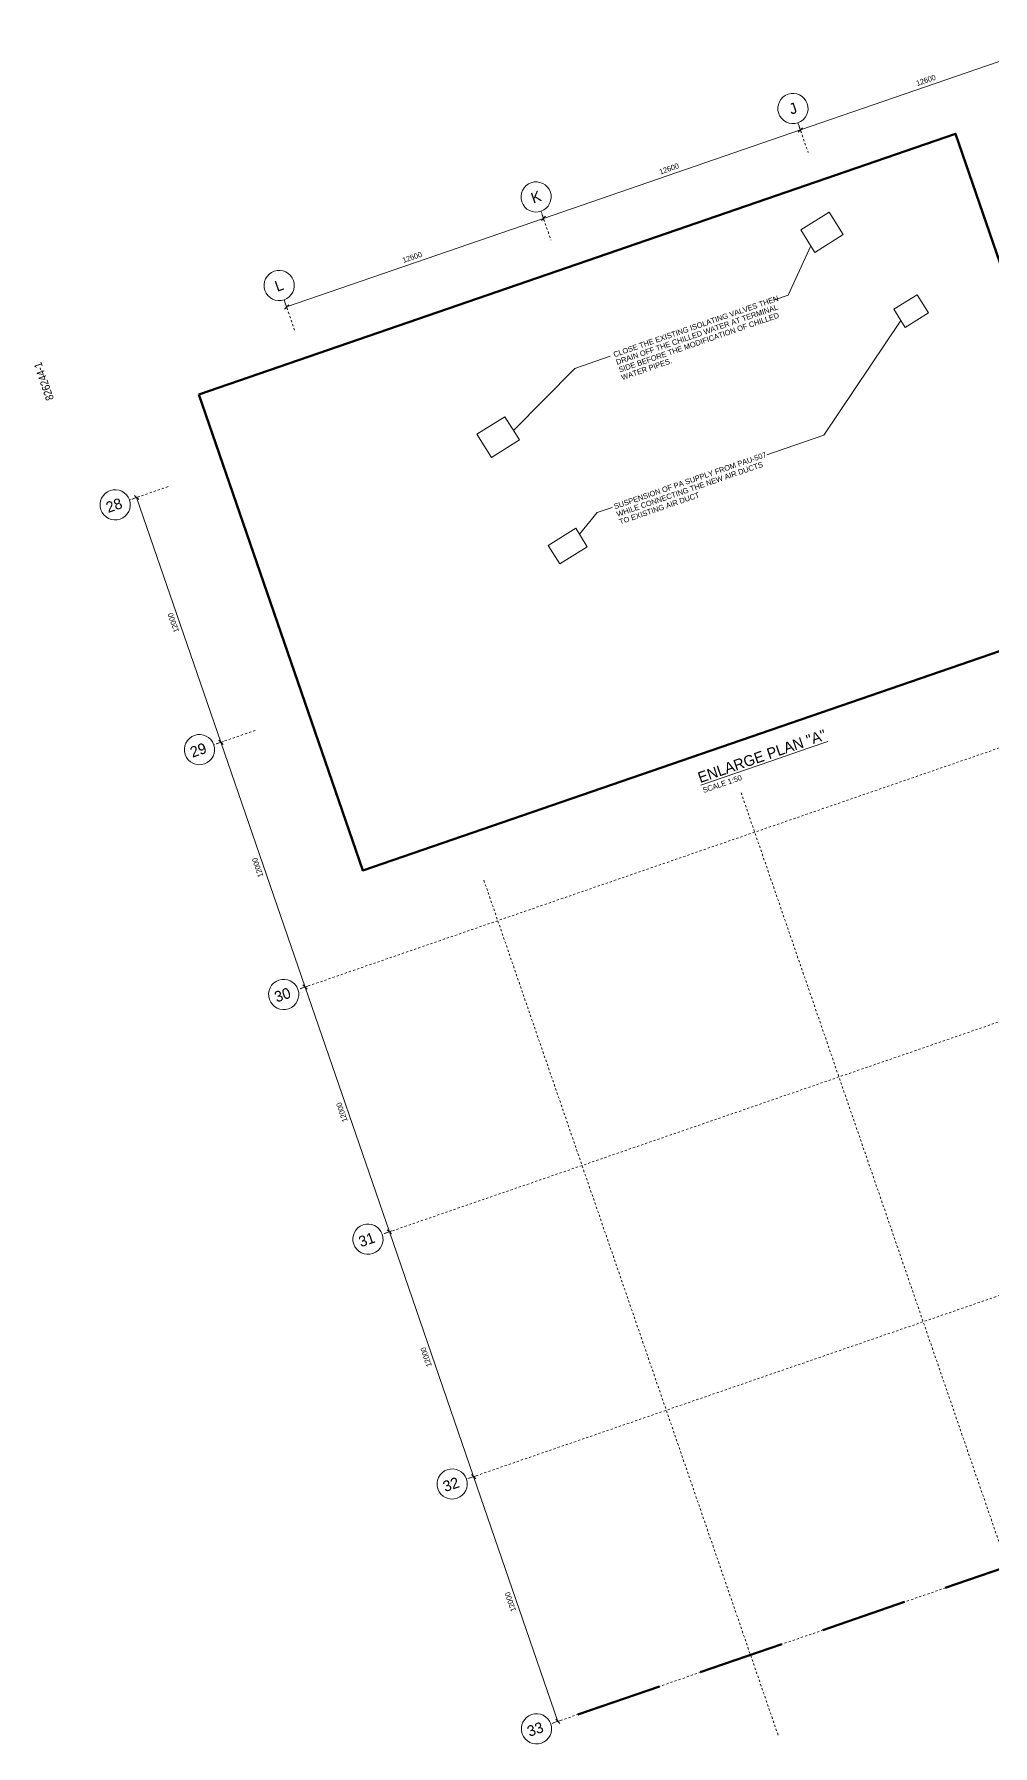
# Model space of a CAD drawing. Header units: inches. Extents: x 809490 to 809623, y 818991 to 819089.
# Drawn here: x 809490.1 to 809534.5, y 818991 to 819070.3 of the extents above; entities that cross this region are included whole.
import ezdxf
from ezdxf.enums import TextEntityAlignment as Align

# ---------------------------------------------------------------- set-up
doc = ezdxf.new("R2010")
doc.units = ezdxf.units.IN
doc.header["$MEASUREMENT"] = 0
doc.linetypes.add('DGN3', pattern=[0.06009, 0.04006, -0.02003])
doc.linetypes.add('DGN4', pattern=[0.08012, 0.04006, -0.02003, 0, -0.02003])
doc.layers.get('0').update_dxf_attribs({"lineweight": 0})
for name, color, linetype, lineweight in [('MAJ010__', 7, 'Continuous', 0), ('MAJ025__', 4, 'DGN4', 0), ('MAJ026', 7, 'Continuous', 13), ('MAJ031__', 7, 'Continuous', 0), ('MAJ053__', 7, 'DGN3', 53), ('MMH040__', 7, 'Continuous', 13)]:
    doc.layers.add(name, color=color, linetype=linetype, lineweight=lineweight)
doc.styles.get("Standard").update_dxf_attribs({"font": 'txt_____.ttf'})
doc.styles.add('Style-CHAR_FAST_FONT', font='CHAR_FAST_FONT.shx', dxfattribs={"height": 0.2})
doc.styles.add('Style_2', font='CHAR_FAST_FONT.shx', dxfattribs={"height": 0.25})
doc.styles.add('Style_4', font='CHAR_FAST_FONT.shx', dxfattribs={"height": 0.5})
doc.dimstyles.get("Standard").update_dxf_attribs({"dimtxt": 0.18, "dimasz": 0.18, "dimexe": 0.18, "dimexo": 0.0625, "dimgap": 0.09, "dimtad": 0, "dimtih": 1, "dimtoh": 1, "dimdec": 4, "dimzin": 0, "dimdsep": 46, "dimtxsty": 'Standard', "dimcen": 0.09, "dimadec": 0, "dimazin": 0, "dimtfac": 1, "dimtdec": 4, "dimtofl": 0, "dimtmove": 0, "dimatfit": 3, "dimfxl": 1, "dimtolj": 1, "dimtzin": 0, "dimarcsym": 0})

# ---------------------------------------------------------------- blocks, each defined once
blk = doc.blocks.new('AnonymusCell_10')
at = {"layer": 'MAJ026', "color": 9, "linetype": 'Continuous', "lineweight": 13, "true_color": 0xbababa}
blk.add_ellipse((0, 0), major_axis=(-0.228, 0.662), ratio=1, dxfattribs=at)
at = {"layer": 'MAJ026', "color": 9, "linetype": 'Continuous', "lineweight": 0, "true_color": 0xbababa, "style": 'Style-CHAR_FAST_FONT'}
blk.add_text('J', height=0.5, rotation=18.99994, dxfattribs=at).set_placement((-0.001, -0.001), align=Align.MIDDLE_CENTER)
blk = doc.blocks.new('AnonymusCell_12')
at = {"layer": 'MAJ026', "color": 9, "linetype": 'Continuous', "lineweight": 13, "true_color": 0xbababa}
blk.add_ellipse((0, 0), major_axis=(-0.228, 0.662), ratio=1, dxfattribs=at)
at = {"layer": 'MAJ026', "color": 9, "linetype": 'Continuous', "lineweight": 0, "true_color": 0xbababa, "style": 'Style-CHAR_FAST_FONT'}
blk.add_text('K', height=0.5, rotation=18.99994, dxfattribs=at).set_placement((-0.001, -0.001), align=Align.MIDDLE_CENTER)
blk = doc.blocks.new('AnonymusCell_14')
at = {"layer": 'MAJ026', "color": 9, "linetype": 'Continuous', "lineweight": 13, "true_color": 0xbababa}
blk.add_ellipse((0, 0), major_axis=(-0.228, 0.662), ratio=1, dxfattribs=at)
at = {"layer": 'MAJ026', "color": 9, "linetype": 'Continuous', "lineweight": 0, "true_color": 0xbababa, "style": 'Style-CHAR_FAST_FONT'}
blk.add_text('L', height=0.5, rotation=18.99994, dxfattribs=at).set_placement((-0.001, -0.001), align=Align.MIDDLE_CENTER)
blk = doc.blocks.new('AnonymusCell_16')
at = {"layer": 'MAJ026', "color": 9, "linetype": 'Continuous', "lineweight": 13, "true_color": 0xbababa}
blk.add_ellipse((0, 0), major_axis=(-0.228, 0.662), ratio=1, dxfattribs=at)
at = {"layer": 'MAJ026', "color": 9, "linetype": 'Continuous', "lineweight": 0, "true_color": 0xbababa, "style": 'Style-CHAR_FAST_FONT'}
blk.add_text('31', height=0.5, rotation=18.99994, dxfattribs=at).set_placement((-0.056, -0.02), align=Align.MIDDLE_CENTER)
blk = doc.blocks.new('AnonymusCell_18')
at = {"layer": 'MAJ026', "color": 9, "linetype": 'Continuous', "lineweight": 13, "true_color": 0xbababa}
blk.add_ellipse((0, 0), major_axis=(-0.228, 0.662), ratio=1, dxfattribs=at)
at = {"layer": 'MAJ026', "color": 9, "linetype": 'Continuous', "lineweight": 0, "true_color": 0xbababa, "style": 'Style-CHAR_FAST_FONT'}
blk.add_text('32', height=0.5, rotation=18.99994, dxfattribs=at).set_placement((-0.056, -0.02), align=Align.MIDDLE_CENTER)
blk = doc.blocks.new('AnonymusCell_20')
at = {"layer": 'MAJ026', "color": 9, "linetype": 'Continuous', "lineweight": 13, "true_color": 0xbababa}
blk.add_ellipse((0, 0), major_axis=(-0.228, 0.662), ratio=1, dxfattribs=at)
at = {"layer": 'MAJ026', "color": 9, "linetype": 'Continuous', "lineweight": 0, "true_color": 0xbababa, "style": 'Style-CHAR_FAST_FONT'}
blk.add_text('33', height=0.5, rotation=18.99994, dxfattribs=at).set_placement((-0.056, -0.02), align=Align.MIDDLE_CENTER)
blk = doc.blocks.new('*D15')
at = {"layer": 'MAJ031__', "color": 9, "linetype": 'Continuous', "lineweight": 0, "true_color": 0xbababa}
for p, q in [((809501.768, 819057.66), (809513.681, 819061.762)), ((809513.608, 819061.975), (809513.722, 819061.644)), ((809501.695, 819057.873), (809501.809, 819057.542))]:
    blk.add_line(p, q, dxfattribs=at)
at = {"layer": 'MAJ031__', "color": 9, "linetype": 'Continuous', "lineweight": 30, "true_color": 0xbababa}
for p, q in [((809513.779, 819061.862), (809513.584, 819061.662)), ((809501.67, 819057.56), (809501.866, 819057.76))]:
    blk.add_line(p, q, dxfattribs=at)
at = {"layer": 'MAJ031__', "color": 9, "linetype": 'Continuous', "lineweight": 13, "true_color": 0xbababa, "insert": (809507.193, 819059.687), "char_height": 0.25, "attachment_point": 7, "rotation": 19}
blk.add_mtext('\\FCHAR_FAST_FONT.shx;\\W0.8800000000;\\T1.0000000000;\\o\\l12600', dxfattribs=at)
blk = doc.blocks.new('_Oblique')
at = {"color": 0, "linetype": 'ByBlock', "lineweight": -2}
blk.add_line((-0.5, -0.5), (0.5, 0.5), dxfattribs=at)
blk = doc.blocks.new('*D16')
at = {"layer": 'MAJ031__', "color": 9, "linetype": 'Continuous', "lineweight": 0, "true_color": 0xbababa}
for p, q in [((809513.681, 819061.762), (809525.595, 819065.864)), ((809525.522, 819066.077), (809525.636, 819065.746)), ((809513.608, 819061.975), (809513.722, 819061.644))]:
    blk.add_line(p, q, dxfattribs=at)
at = {"layer": 'MAJ031__', "color": 9, "linetype": 'Continuous', "lineweight": 30, "true_color": 0xbababa}
for p, q in [((809525.693, 819065.964), (809525.497, 819065.764)), ((809513.584, 819061.662), (809513.779, 819061.862))]:
    blk.add_line(p, q, dxfattribs=at)
at = {"layer": 'MAJ031__', "color": 9, "linetype": 'Continuous', "lineweight": 13, "true_color": 0xbababa, "insert": (809519.107, 819063.789), "char_height": 0.25, "attachment_point": 7, "rotation": 19}
blk.add_mtext('\\FCHAR_FAST_FONT.shx;\\W0.8800000000;\\T1.0000000000;\\o\\l12600', dxfattribs=at)
blk = doc.blocks.new('*D17')
at = {"layer": 'MAJ031__', "color": 9, "linetype": 'Continuous', "lineweight": 0, "true_color": 0xbababa}
for p, q in [((809525.595, 819065.864), (809537.508, 819069.966)), ((809537.435, 819070.179), (809537.549, 819069.848)), ((809525.522, 819066.077), (809525.636, 819065.746))]:
    blk.add_line(p, q, dxfattribs=at)
at = {"layer": 'MAJ031__', "color": 9, "linetype": 'Continuous', "lineweight": 30, "true_color": 0xbababa}
for p, q in [((809537.606, 819070.066), (809537.411, 819069.866)), ((809525.497, 819065.764), (809525.693, 819065.964))]:
    blk.add_line(p, q, dxfattribs=at)
at = {"layer": 'MAJ031__', "color": 9, "linetype": 'Continuous', "lineweight": 13, "true_color": 0xbababa, "insert": (809531.02, 819067.891), "char_height": 0.25, "attachment_point": 7, "rotation": 19}
blk.add_mtext('\\FCHAR_FAST_FONT.shx;\\W0.8800000000;\\T1.0000000000;\\o\\l12600', dxfattribs=at)
blk = doc.blocks.new('*D22')
at = {"layer": 'MAJ031__', "color": 9, "linetype": 'Continuous', "lineweight": 30, "true_color": 0xbababa}
for p, q in [((809494.715, 819048.923), (809494.915, 819048.727)), ((809498.821, 819037.381), (809498.622, 819037.577))]:
    blk.add_line(p, q, dxfattribs=at)
at = {"layer": 'MAJ031__', "color": 9, "linetype": 'Continuous', "lineweight": 0, "true_color": 0xbababa}
for p, q in [((809494.602, 819048.752), (809494.933, 819048.866)), ((809494.815, 819048.825), (809498.722, 819037.479)), ((809498.509, 819037.405), (809498.84, 819037.519))]:
    blk.add_line(p, q, dxfattribs=at)
at = {"layer": 'MAJ031__', "color": 9, "linetype": 'Continuous', "lineweight": 13, "true_color": 0xbababa, "insert": (809496.793, 819042.621), "char_height": 0.25, "attachment_point": 7, "rotation": 109}
blk.add_mtext('\\FCHAR_FAST_FONT.shx;\\W0.8800000000;\\T1.0000000000;\\o\\l12000', dxfattribs=at)
blk = doc.blocks.new('*D23')
at = {"layer": 'MAJ031__', "color": 9, "linetype": 'Continuous', "lineweight": 0, "true_color": 0xbababa}
for p, q in [((809498.509, 819037.405), (809498.84, 819037.519)), ((809498.722, 819037.479), (809502.629, 819026.132)), ((809502.416, 819026.059), (809502.747, 819026.173))]:
    blk.add_line(p, q, dxfattribs=at)
at = {"layer": 'MAJ031__', "color": 9, "linetype": 'Continuous', "lineweight": 30, "true_color": 0xbababa}
for p, q in [((809498.622, 819037.577), (809498.821, 819037.381)), ((809502.728, 819026.035), (809502.529, 819026.23))]:
    blk.add_line(p, q, dxfattribs=at)
at = {"layer": 'MAJ031__', "color": 9, "linetype": 'Continuous', "lineweight": 13, "true_color": 0xbababa, "insert": (809500.699, 819031.274), "char_height": 0.25, "attachment_point": 7, "rotation": 109}
blk.add_mtext('\\FCHAR_FAST_FONT.shx;\\W0.8800000000;\\T1.0000000000;\\o\\l12000', dxfattribs=at)
blk = doc.blocks.new('*D24')
at = {"layer": 'MAJ031__', "color": 9, "linetype": 'Continuous', "lineweight": 0, "true_color": 0xbababa}
for p, q in [((809502.416, 819026.059), (809502.747, 819026.173)), ((809502.629, 819026.132), (809506.535, 819014.786)), ((809506.323, 819014.713), (809506.654, 819014.827))]:
    blk.add_line(p, q, dxfattribs=at)
at = {"layer": 'MAJ031__', "color": 9, "linetype": 'Continuous', "lineweight": 30, "true_color": 0xbababa}
for p, q in [((809502.529, 819026.23), (809502.728, 819026.035)), ((809506.635, 819014.688), (809506.436, 819014.884))]:
    blk.add_line(p, q, dxfattribs=at)
at = {"layer": 'MAJ031__', "color": 9, "linetype": 'Continuous', "lineweight": 13, "true_color": 0xbababa, "insert": (809504.606, 819019.928), "char_height": 0.25, "attachment_point": 7, "rotation": 109}
blk.add_mtext('\\FCHAR_FAST_FONT.shx;\\W0.8800000000;\\T1.0000000000;\\o\\l12000', dxfattribs=at)
blk = doc.blocks.new('*D25')
at = {"layer": 'MAJ031__', "color": 9, "linetype": 'Continuous', "lineweight": 0, "true_color": 0xbababa}
for p, q in [((809506.323, 819014.713), (809506.654, 819014.827)), ((809506.535, 819014.786), (809510.442, 819003.44)), ((809510.229, 819003.367), (809510.56, 819003.481))]:
    blk.add_line(p, q, dxfattribs=at)
at = {"layer": 'MAJ031__', "color": 9, "linetype": 'Continuous', "lineweight": 30, "true_color": 0xbababa}
for p, q in [((809506.436, 819014.884), (809506.635, 819014.688)), ((809510.542, 819003.342), (809510.342, 819003.538))]:
    blk.add_line(p, q, dxfattribs=at)
at = {"layer": 'MAJ031__', "color": 9, "linetype": 'Continuous', "lineweight": 13, "true_color": 0xbababa, "insert": (809508.513, 819008.582), "char_height": 0.25, "attachment_point": 7, "rotation": 109}
blk.add_mtext('\\FCHAR_FAST_FONT.shx;\\W0.8800000000;\\T1.0000000000;\\o\\l12000', dxfattribs=at)
blk = doc.blocks.new('*D26')
at = {"layer": 'MAJ031__', "color": 9, "linetype": 'Continuous', "lineweight": 0, "true_color": 0xbababa}
for p, q in [((809510.229, 819003.367), (809510.56, 819003.481)), ((809510.442, 819003.44), (809514.349, 818992.094)), ((809514.136, 818992.021), (809514.467, 818992.134))]:
    blk.add_line(p, q, dxfattribs=at)
at = {"layer": 'MAJ031__', "color": 9, "linetype": 'Continuous', "lineweight": 30, "true_color": 0xbababa}
for p, q in [((809510.342, 819003.538), (809510.542, 819003.342)), ((809514.449, 818991.996), (809514.249, 818992.192))]:
    blk.add_line(p, q, dxfattribs=at)
at = {"layer": 'MAJ031__', "color": 9, "linetype": 'Continuous', "lineweight": 13, "true_color": 0xbababa, "insert": (809512.42, 818997.236), "char_height": 0.25, "attachment_point": 7, "rotation": 109}
blk.add_mtext('\\FCHAR_FAST_FONT.shx;\\W0.8800000000;\\T1.0000000000;\\o\\l12000', dxfattribs=at)
blk = doc.blocks.new('AnonymusCell_22')
at = {"layer": 'MAJ026', "color": 9, "linetype": 'Continuous', "lineweight": 13, "true_color": 0xbababa}
blk.add_ellipse((0, 0), major_axis=(-0.228, 0.662), ratio=1, dxfattribs=at)
at = {"layer": 'MAJ026', "color": 9, "linetype": 'Continuous', "lineweight": 0, "true_color": 0xbababa, "style": 'Style-CHAR_FAST_FONT'}
blk.add_text('28', height=0.5, rotation=18.99994, dxfattribs=at).set_placement((-0.056, -0.02), align=Align.MIDDLE_CENTER)
blk = doc.blocks.new('AnonymusCell_24')
at = {"layer": 'MAJ026', "color": 9, "linetype": 'Continuous', "lineweight": 13, "true_color": 0xbababa}
blk.add_ellipse((0, 0), major_axis=(-0.228, 0.662), ratio=1, dxfattribs=at)
at = {"layer": 'MAJ026', "color": 9, "linetype": 'Continuous', "lineweight": 0, "true_color": 0xbababa, "style": 'Style-CHAR_FAST_FONT'}
blk.add_text('29', height=0.5, rotation=18.99994, dxfattribs=at).set_placement((-0.056, -0.02), align=Align.MIDDLE_CENTER)
blk = doc.blocks.new('AnonymusCell_26')
at = {"layer": 'MAJ026', "color": 9, "linetype": 'Continuous', "lineweight": 13, "true_color": 0xbababa}
blk.add_ellipse((0, 0), major_axis=(-0.228, 0.662), ratio=1, dxfattribs=at)
at = {"layer": 'MAJ026', "color": 9, "linetype": 'Continuous', "lineweight": 0, "true_color": 0xbababa, "style": 'Style-CHAR_FAST_FONT'}
blk.add_text('30', height=0.5, rotation=18.99994, dxfattribs=at).set_placement((-0.056, -0.02), align=Align.MIDDLE_CENTER)

msp = doc.modelspace()

# ---------------------------------------------------------------- linework, layer by layer
at = {"layer": 'MAJ025__', "color": 9, "linetype": 'DGN4', "lineweight": 0, "true_color": 0xbababa}
for p, q in [((809525.4809, 819066.1951), (809525.958, 819064.8097)), ((809608.763, 819062.6775), (809502.2976, 819026.0185)), ((809513.5674, 819062.0929), (809514.0288, 819060.753)), ((809501.6539, 819057.9907), (809502.1465, 819056.56)), ((809612.6698, 819051.3313), (809506.2044, 819014.6723)), ((809496.2713, 819049.3264), (809494.4839, 819048.711)), ((809500.3143, 819038.0271), (809498.3908, 819037.3647)), ((809522.8493, 819035.1363), (809536.5004, 818995.4906)), ((809510.9201, 819031.0796), (809524.5869, 818991.3884)), ((809569.6533, 819023.8281), (809510.1112, 819003.3261)), ((809573.5602, 819012.4818), (809514.018, 818991.9798))]:
    msp.add_line(p, q, dxfattribs=at)
at = {"layer": 'MAJ053__', "color": 7, "ltscale": 100}
msp.add_line((809515.2738, 818992.4122), (809577.2691, 819013.7589), dxfattribs=at)
at = {"layer": 'MMH040__', "lineweight": 0, "ltscale": 20}
for p, q in [((809526.0774, 819060.4913), (809525.0281, 819058.2076)), ((809525.0281, 819058.2076), (809524.3465, 819057.9729)), ((809530.2565, 819057.0308), (809526.6875, 819051.7071)), ((809515.1304, 819054.7995), (809516.7814, 819055.368)), ((809512.2938, 819051.9328), (809515.1304, 819054.7995)), ((809526.6875, 819051.7071), (809524.0353, 819050.7939)), ((809515.3488, 819047.12), (809516.1706, 819048.1238)), ((809516.1706, 819048.1238), (809516.8649, 819048.3628))]:
    msp.add_line(p, q, dxfattribs=at)
at = {"layer": 'MMH040__', "lineweight": 53, "ltscale": 20}
msp.add_lwpolyline([(809497.7, 819053.6032), (809532.7966, 819065.688), (809540.3952, 819043.6201), (809505.2986, 819031.5353)], close=True, dxfattribs=at)
at = {"layer": 'MMH040__', "lineweight": 13, "ltscale": 20}
for points in [[(809525.6182, 819061.2249), (809526.9346, 819062.0488), (809527.5863, 819061.0075), (809526.27, 819060.1836)], [(809529.9315, 819057.55), (809531.0073, 819058.2234), (809531.5331, 819057.3833), (809530.4572, 819056.71)], [(809510.5956, 819051.753), (809511.8967, 819052.5673), (809512.5676, 819051.4954), (809511.2666, 819050.6811)], [(809513.906, 819046.6002), (809515.1764, 819047.3953), (809515.7132, 819046.5378), (809514.4427, 819045.7427)]]:
    msp.add_lwpolyline(points, close=True, dxfattribs=at)

# ---------------------------------------------------------------- block references
at = {"color": 7, "linetype": 'Continuous', "lineweight": 0}
for name, p, rotation in [('AnonymusCell_10', (809525.2531, 819066.8568), 3.499999956589028e-07), ('AnonymusCell_12', (809513.3396, 819062.7546), 3.499999956589028e-07), ('AnonymusCell_14', (809501.4261, 819058.6525), 3.499999956589028e-07), ('AnonymusCell_22', (809493.822, 819048.4829), 3.500000141061199e-07), ('AnonymusCell_24', (809497.7288, 819037.1367), 3.500000141061199e-07), ('AnonymusCell_26', (809501.6356, 819025.7905), 3.500000141061199e-07), ('AnonymusCell_16', (809505.5424, 819014.4443), 3.500000141061199e-07), ('AnonymusCell_18', (809509.4493, 819003.0981), 3.500000141061199e-07), ('AnonymusCell_20', (809513.3561, 818991.7518), 3.500000141061199e-07)]:
    msp.add_blockref(name, p, dxfattribs=dict(at, rotation=rotation))

# ---------------------------------------------------------------- texts
at = {"layer": 'MAJ010__', "color": 7, "linetype": 'Continuous', "lineweight": 0, "style": 'Style-CHAR_FAST_FONT', "width": 0.874812}
msp.add_text('826244-1', height=0.37085, rotation=109.000001, dxfattribs=at).set_placement((809490.6318, 819053.2772), align=Align.TOP_LEFT)
at = {"layer": 'MMH040__', "lineweight": 13, "char_height": 0.25, "attachment_point": 1, "line_spacing_factor": 0.9, "style": 'Style_2'}
for s, insert, width, rotation in [('CLOSE THE EXISTING ISOLATING VALVES THEN\\PDRAIN OFF THE CHILLED WATER AT TERMINAL\\PSIDE BEFORE THE MODIFICATION OF CHILLED\\PWATER PIPES.', (809516.8929, 819055.5603), 10.835433, 19.000001), ('SUSPENSION OF PA SUPPLY FROM PAU-507\\PWHILE CONNECTING THE NEW AIR DUCTS\\PTO EXISTING AIR DUCT', (809516.9161, 819048.5136), 9.744094, 19.000001), ('SCALE 1:50', (809521.032, 819035.36), 2.641732, 19)]:
    msp.add_mtext(s, dxfattribs=dict(at, insert=insert, width=width, rotation=rotation))
at = {"layer": 'MMH040__', "insert": (809520.7869, 819036.0577), "char_height": 0.5, "width": 8.379921, "attachment_point": 1, "rotation": 19.013336, "line_spacing_factor": 0.9, "style": 'Style_4'}
msp.add_mtext('\\LENLARGE PLAN "A"', dxfattribs=at)

# ---------------------------------------------------------------- dimensions: what is measured, and where the dimension line sits
at = {"layer": 'MAJ031__', "color": 9, "linetype": 'Continuous', "true_color": 0xbababa}
for base, p1, p2, angle, picture, middle in [((809537.5084, 819069.9662), (809525.4809, 819066.1951), (809537.3945, 819070.2972), 18.999999, '*D17', (809531.5517, 819067.9151)), ((809525.5949, 819065.8641), (809513.5674, 819062.0929), (809525.4809, 819066.1951), 18.999999, '*D16', (809519.6381, 819063.813)), ((809513.6814, 819061.7619), (809501.6539, 819057.9907), (809513.5674, 819062.0929), 18.999999, '*D15', (809507.7246, 819059.7108)), ((809498.7217, 819037.4787), (809494.4839, 819048.711), (809498.3908, 819037.3647), 288.999999, '*D22', (809496.7683, 819043.1518)), ((809502.6285, 819026.1325), (809498.3908, 819037.3647), (809502.2976, 819026.0185), 288.999999, '*D23', (809500.6751, 819031.8056)), ((809506.5353, 819014.7862), (809502.2976, 819026.0185), (809506.2044, 819014.6723), 288.999999, '*D24', (809504.5819, 819020.4594)), ((809510.4422, 819003.44), (809506.2044, 819014.6723), (809510.1112, 819003.3261), 288.999999, '*D25', (809508.4887, 819009.1131)), ((809514.349, 818992.0938), (809510.1112, 819003.3261), (809514.018, 818991.9798), 288.999999, '*D26', (809512.3956, 818997.7669))]:
    dim = msp.add_linear_dim(base=base, p1=p1, p2=p2, angle=angle, dimstyle='Standard', override={"dimtxt": 0.25, "dimasz": 0.25, "dimexe": 0.125, "dimexo": 0.125, "dimgap": 0.125, "dimtad": 1, "dimjust": 0, "dimtih": 0, "dimtoh": 0, "dimdec": 0, "dimlfac": 1000, "dimrnd": 0, "dimzin": 12, "dimdsep": 46, "dimlunit": 2, "dimpost": '<>', "dimtxsty": 'Style_2', "dimblk1": 'Oblique', "dimblk2": 'Oblique', "dimsah": 1, "dimtsz": 0, "dimcen": 0, "dimse1": 0, "dimse2": 0, "dimsd1": 0, "dimsd2": 0, "dimclrd": 9, "dimclre": 9, "dimclrt": 9, "dimtol": 0, "dimtofl": 1, "dimtmove": 0, "dimatfit": 1, "dimtvp": 0.15, "dimtfill": 0, "dimfrac": 2, "dimlwd": 65535, "dimlwe": 0, "dimarcsym": 2}, dxfattribs=at)
    dim.commit()
    dim.dimension.update_dxf_attribs({"geometry": picture, "text_midpoint": middle})

doc.saveas('drawing.dxf')
